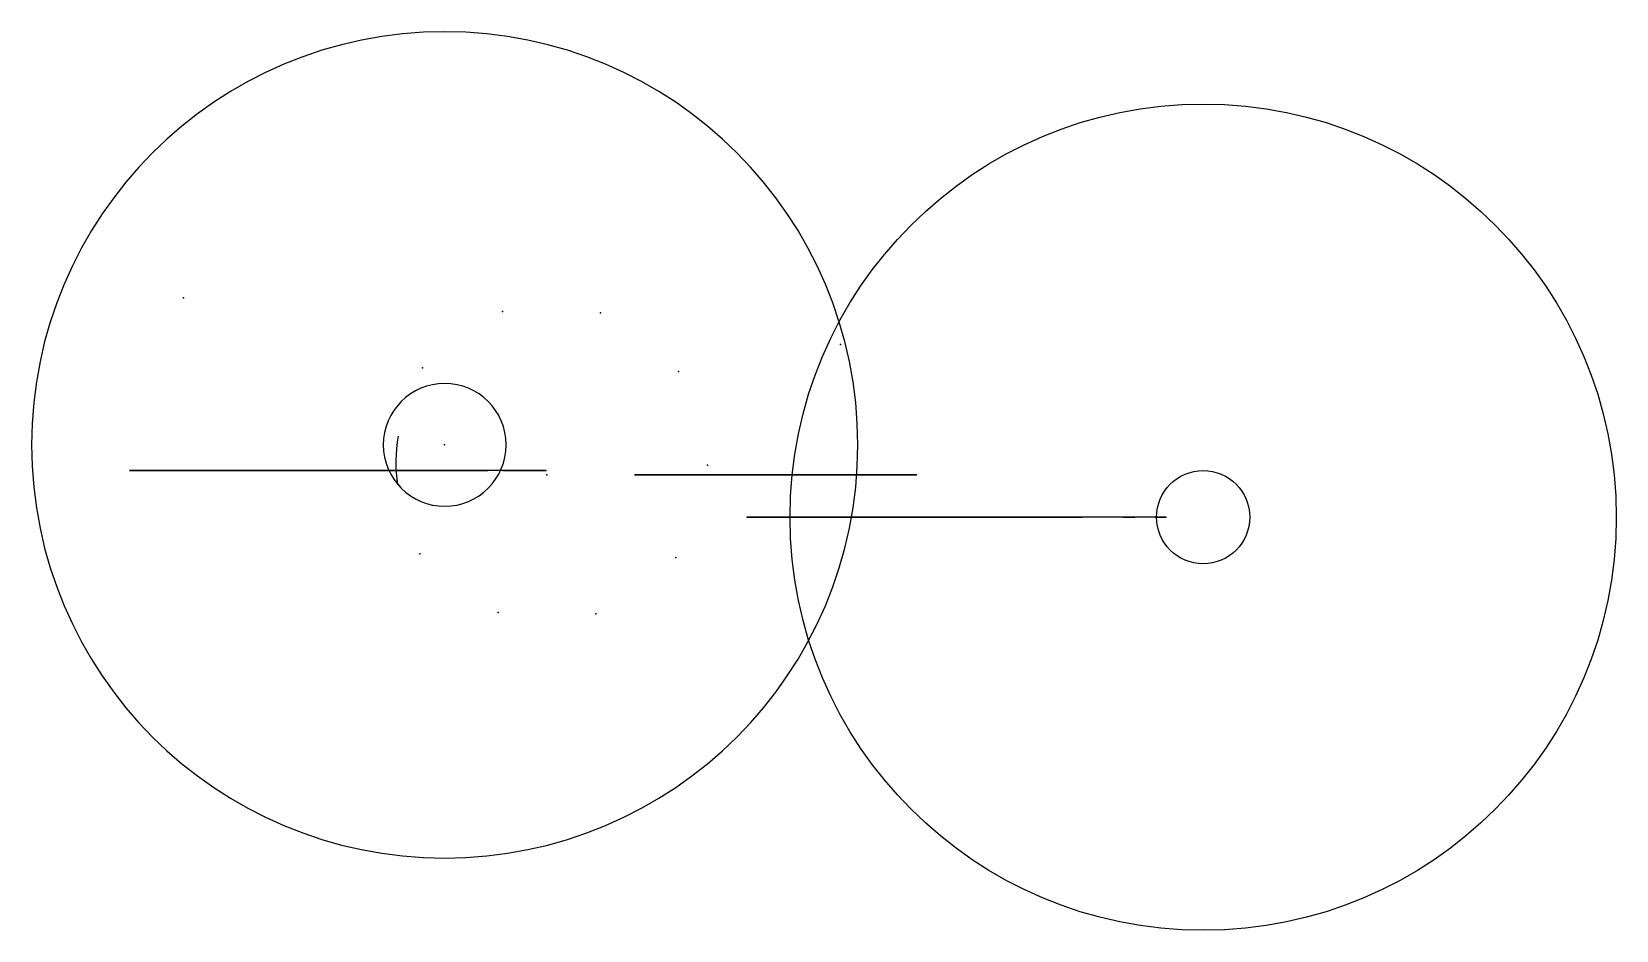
# Model space of a CAD drawing. Header units: centimetres. Extents: x -8.5 to 10.4, y -4.9 to 5.8.
import ezdxf

# ---------------------------------------------------------------- set-up
doc = ezdxf.new("R2010")
doc.units = ezdxf.units.CM
doc.header["$MEASUREMENT"] = 0
for name, color, linetype in [('aair up bottle design v2_Sketch1', 7, 'Continuous'), ('aair up bottle design v2_Sketch2', 7, 'Continuous'), ('aair up bottle design v2_Sketch3', 7, 'Continuous'), ('Component2_Sketch1', 7, 'Continuous'), ('Component2_Sketch2', 7, 'Continuous'), ('Component3_Sketch1', 7, 'Continuous'), ('Component3_Sketch2', 7, 'Continuous'), ('Component4_Sketch1', 7, 'Continuous'), ('Component4_Sketch2', 7, 'Continuous'), ('Component4_Sketch3', 7, 'Continuous'), ('Component5_Sketch1', 7, 'Continuous')]:
    doc.layers.add(name, color=color, linetype=linetype)

# ---------------------------------------------------------------- blocks, each defined once
blk = doc.blocks.new('Component2')
at = {"layer": 'Component2_Sketch1'}
for p, q in [((1.043, 0, 27.604), (4.414, 0, 27.604)), ((1.043, 0, 29.766), (1.043, 0, 27.604)), ((4.414, 0, 29.766), (1.043, 0, 29.766)), ((4.414, 0, 27.604), (4.414, 0, 29.766))]:
    blk.add_line(p, q, dxfattribs=at)
blk.add_point((0, 0), dxfattribs=at)
at = {"layer": 'Component2_Sketch2'}
blk.add_point((0, 0), dxfattribs=at)
blk = doc.blocks.new('Component4')
at = {"layer": 'Component4_Sketch1'}
blk.add_point((0, 0), dxfattribs=at)
at = {"layer": 'Component4_Sketch2', "extrusion": (-1e-16, 2e-16, -1)}
for radius in [4.932, 0.733]:
    blk.add_circle((-0.003, 0, -30.033), radius, dxfattribs=at)
at = {"layer": 'Component4_Sketch2'}
blk.add_point((0, 0, 30.033), dxfattribs=at)
at = {"layer": 'Component4_Sketch3'}
blk.add_point((0, 0, 30.033), dxfattribs=at)
blk = doc.blocks.new('Component3')
at = {"layer": 'Component3_Sketch1'}
for p, q in [((-4.971, 0, 30.157), (-4.971, 0, 30.075)), ((-0.553, 0, 30.199), (-4.929, 0, 30.199)), ((-4.929, 0, 30.033), (-0.735, 0, 30.033)), ((0.003, 0, 27.612), (-0.693, 0, 27.612)), ((-0.693, 0, 29.991), (-0.693, 0, 27.612)), ((-0.511, 0, 30.978), (0.003, 0, 30.978)), ((-0.511, 0, 30.978), (-0.511, 0, 30.241)), ((0.003, 0, 30.978), (0.003, 0, 27.612))]:
    blk.add_line(p, q, dxfattribs=at)
at = {"layer": 'Component3_Sketch1', "extrusion": (0, 1, 0)}
for centre, start, end in [((4.929, 30.075), 270, 0), ((4.929, 30.157), 0, 90), ((0.735, 29.991), 90, 180), ((0.553, 30.241), 180, 270)]:
    blk.add_arc(centre, 0.042, start, end, dxfattribs=at)
at = {"layer": 'Component3_Sketch1'}
blk.add_point((0, 0), dxfattribs=at)
at = {"layer": 'Component3_Sketch2'}
blk.add_arc((0.042, 0.092, 30.199), 1.831, 170.0754, 188.2396, dxfattribs=at)
for p in [(-4.326, 2.061, 30.199), (-0.515, 1.897, 30.199), (0.652, 1.88, 30.199), (-1.47, 1.225, 30.199), (1.586, 1.18, 30.199), (1.93, 0.064, 30.199), (-1.502, -0.995, 30.199), (1.553, -1.04, 30.199), (-0.568, -1.695, 30.199), (0.599, -1.712, 30.199)]:
    blk.add_point(p, dxfattribs=at)
blk.add_blockref('Component4', (-1.209, 0.305, 12.725))
blk = doc.blocks.new('Component5')
at = {"layer": 'Component5_Sketch1'}
blk.add_point((0, 0), dxfattribs=at)
blk = doc.blocks.new('Component1')
for name, p in [('Component3', (-1.209, 0.305, 12.725)), ('Component2', (-1.194, 0.253, 12.885)), ('Component5', (-1.194, 0.253, 12.885))]:
    blk.add_blockref(name, p)

msp = doc.modelspace()

# ---------------------------------------------------------------- linework, layer by layer
at = {"layer": 'aair up bottle design v2_Sketch1'}
for p, q in [((0, 0), (0, 0, 30)), ((1, 0, 30), (0, 0, 30)), ((0, 0), (4, 0)), ((4.5, 0, 27.5), (1, 0, 27.5)), ((1, 0, 27.5), (1, 0, 30)), ((4.5, 0, 29.87), (4.5, 0, 27.5)), ((4.87, 0, 30), (4.63, 0, 30)), ((5, 0, 1), (5, 0, 29.87))]:
    msp.add_line(p, q, dxfattribs=at)
at = {"layer": 'aair up bottle design v2_Sketch1', "extrusion": (0, 1, 0)}
for centre, radius, start, end in [((-4, 1), 1, 180, 270), ((-4.63, 29.87), 0.13, 360, 90), ((-4.87, 29.87), 0.13, 90, 180)]:
    msp.add_arc(centre, radius, start, end, dxfattribs=at)
at = {"layer": 'aair up bottle design v2_Sketch1'}
for p in [(0, 0), (4.5, 0, 30), (5, 0, 30), (5, 0)]:
    msp.add_point(p, dxfattribs=at)
at = {"layer": 'aair up bottle design v2_Sketch2'}
msp.add_point((0, 0), dxfattribs=at)
at = {"layer": 'aair up bottle design v2_Sketch3'}
for radius in [4.932, 0.556]:
    msp.add_circle((5.446, 0, 38.908), radius, dxfattribs=at)
msp.add_point((1.117, 2.061, 38.908), dxfattribs=at)

# ---------------------------------------------------------------- block references
msp.add_blockref('Component1', (-1.194, 0.253, 12.885))

doc.saveas('drawing.dxf')
